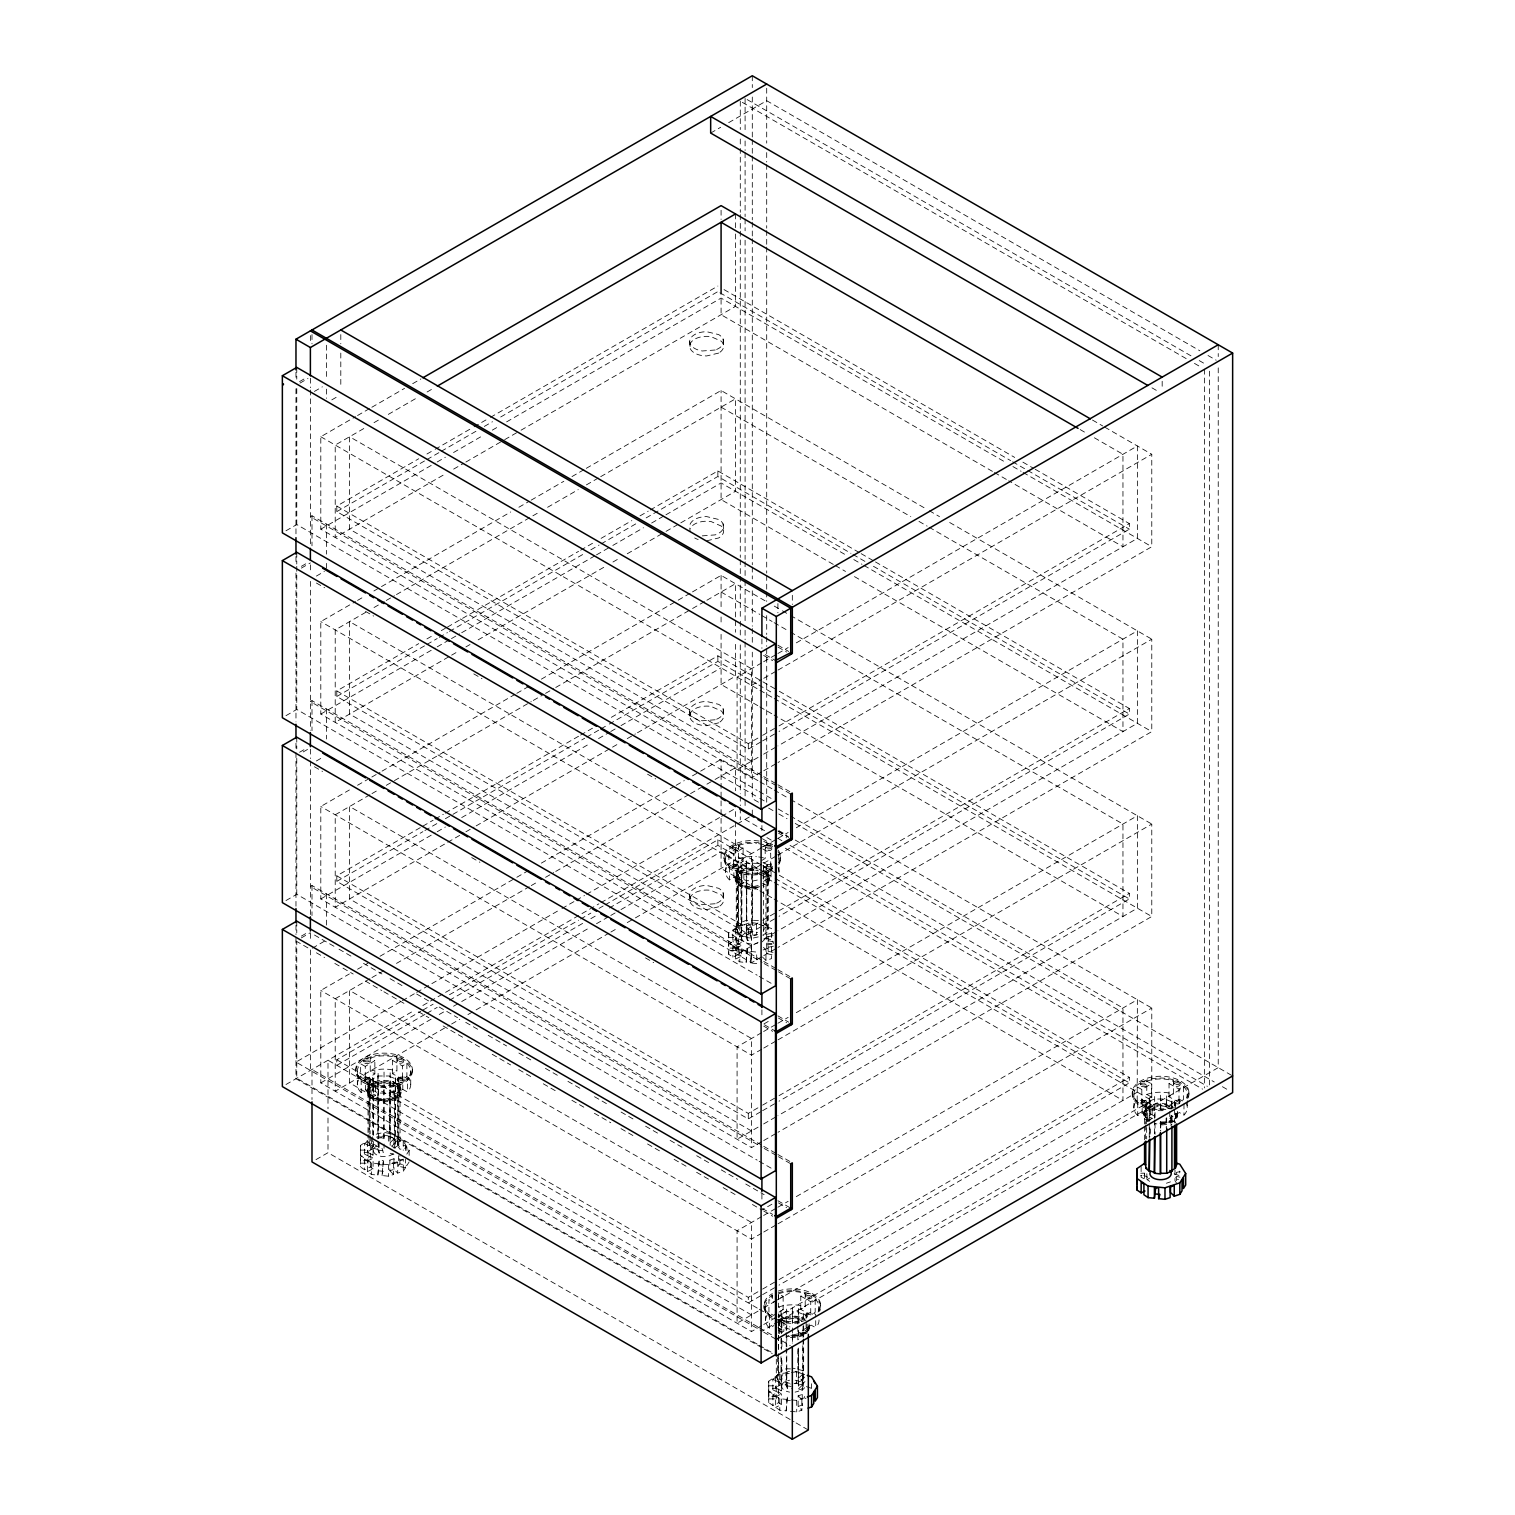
<?xml version="1.0" encoding="UTF-8"?>
<svg xmlns="http://www.w3.org/2000/svg" width="1515" height="1515" viewBox="0 0 1515 1515"><rect width="100%" height="100%" fill="white"/><g stroke="black" fill="none" stroke-linecap="round" stroke-linejoin="round"><path stroke-width="0.75" stroke-dasharray="5 3.75" d="M367.369 1171.644L373.088 1168.86L373.088 1158.255L370.342 1156.362L364.623 1159.145L367.369 1161.02L367.369 1171.644L371.516 1174.485L377.879 1175.129L379.167 1160.263L383.371 1160.698L382.083 1175.564L388.427 1176.189L393.597 1174.466L393.597 1163.861L389.847 1160.13L393.957 1158.748L397.706 1162.478L397.706 1173.102L403.293 1171.228L405.49 1167.724L405.49 1159.24M377.879 1175.129L379.167 1160.263M382.083 1175.564L383.371 1160.698M735.627 959.033L741.346 956.249L741.346 945.644L738.6 943.75L732.881 946.534L735.627 948.409L735.627 959.033L739.774 961.874L746.138 962.517L747.425 947.651L751.629 948.068L750.342 962.953L756.686 963.578L756.686 952.083L739.774 950.378L728.715 942.803L728.696 932.88L739.718 925.286L756.61 923.544L756.61 935.039L750.266 935.702L750.266 925.078L746.062 925.514L747.368 940.379L751.573 939.944L750.266 935.702M746.138 962.517L747.425 947.651M750.342 962.953L751.629 958.692L747.425 958.275M786.152 1410.863L787.44 1395.978L786.152 1410.863L779.808 1410.219L775.661 1407.359L775.661 1396.754L772.896 1394.861L778.615 1392.077L781.38 1393.97L781.38 1404.575L775.661 1407.359M368.012 1132.538L368.012 1084.532L369.243 1080.99L377.898 1075.991L390.169 1075.991L389.582 1133.542L395.358 1135.038L398.843 1138.049L397.801 1138.163L397.801 1077.923M394.487 1147.783L398.843 1145.132L400.055 1141.59L400.055 1081.35M737.502 868.379L737.502 932.52L738.544 932.388L736.271 928.979L736.271 871.92L737.502 868.379L741.858 865.709L740.968 865.368L746.156 863.361L752.5 863.266L752.5 920.325L746.156 920.419L740.968 922.427L741.858 922.768L741.858 865.709M736.271 928.979L737.502 925.438L741.858 922.768M762.746 935.172L767.101 932.52L768.313 928.979L768.313 868.739M777.347 1356.853L777.517 1380.847L778.577 1380.733L776.305 1377.305L777.517 1373.764L781.892 1371.113L781.892 1357.554M807.306 1332.215L807.306 1326.023L808.347 1325.909L807.116 1329.45L802.761 1332.102L803.651 1334.223L798.462 1336.23L798.254 1333.844L791.493 1335.056M1144.564 1124.016L1144.564 1107.635L1145.776 1104.094L1150.15 1101.443L1149.26 1101.102L1154.449 1099.095L1160.793 1099L1160.793 1110.855M1175.564 1113.411L1176.606 1113.298L1175.375 1116.839L1171.019 1119.49L1171.909 1119.831L1166.72 1121.839L1160.376 1121.952L1160.376 1128.145M405.49 1167.724L398.464 1166.266L399.903 1163.937L399.903 1155.453M406.796 1154.127L409.145 1150.415L403.236 1141.098L388.351 1136.155L377.784 1137.235M409.145 1161.91L406.948 1165.414L399.903 1163.937M771.987 954.753L766.723 953.655L768.162 951.325L768.162 936.668L766.685 934.357L771.949 933.24M393.957 1138.901L390.226 1142.632L393.919 1143.863L397.65 1140.132L393.957 1138.901L393.919 1148.105M763.427 930.002L765.908 927.521L762.197 926.29M762.178 941.876L765.908 938.126L766.041 865.311M804.692 1377.097L802.211 1379.597L798.5 1378.366L802.23 1374.616L802.211 1390.202L798.5 1388.971L798.462 1348.047M798.5 1388.971L802.23 1385.24L796.644 1383.384L790.3 1384.028M802.211 1390.202L804.692 1387.702M394.771 1135.549L395.358 1077.979L398.843 1080.99L398.843 1145.132M394.714 1148.219L394.487 1090.724L398.843 1088.073L400.055 1084.532L397.801 1081.104L398.843 1080.99M369.243 1140.606L369.243 1145.132L372.709 1148.124L378.504 1149.62L378.504 1140.568M389.582 1133.542L384.034 1132.33L372.709 1135.038L372.709 1074.798M377.898 1141.098L378.504 1149.62M763.03 865.879L767.101 868.379L767.101 932.52M763.03 871.542L767.101 874.041L766.041 874.155L768.313 877.583L767.101 881.124L762.746 883.775M763.03 873.322L767.101 875.803L766.041 875.935L768.313 879.344L767.101 882.885L762.746 885.536M762.746 878.113L767.101 875.462L768.313 871.92L766.041 868.493L767.101 868.379M737.502 932.52L740.968 935.513L746.762 937.009L746.762 876.768M746.156 863.361L746.762 937.009M763.03 922.938L767.101 925.438L766.041 925.551L768.313 928.979M778.407 1317.046L781.892 1314.054L781.001 1313.713L786.19 1311.706L792.534 1311.611L792.534 1323.466M778.407 1322.709L781.892 1319.716L781.001 1319.376L792.326 1316.668L798.462 1317.368L803.064 1319.887L803.651 1313.713L803.064 1319.887M797.856 1324.072L798.462 1311.706L792.534 1311.611M778.331 1330.151L781.589 1331.931M802.761 1333.882L807.116 1331.212L808.347 1327.67L807.306 1327.803M777.517 1380.847L781.001 1383.839L786.777 1385.335L786.777 1349.183M803.651 1370.772L792.326 1368.064M786.19 1348.426L786.777 1385.335M803.651 1338.938L803.651 1383.839L802.761 1383.498L806.245 1380.506M1171.322 1109.037L1166.114 1107.029L1166.72 1099.095L1160.793 1099M1154.449 1116.176L1145.776 1111.177L1146.836 1111.063L1144.564 1107.635M1149.26 1119.831L1145.776 1116.839L1146.836 1116.725L1144.564 1113.298L1145.776 1109.756L1150.15 1107.105L1149.26 1106.764L1160.585 1104.056L1166.72 1104.757L1171.322 1107.276L1171.909 1101.102L1175.375 1104.094L1175.375 1109.756M1166.114 1107.029L1166.72 1095.913M1171.322 1107.276L1172.383 1107.162M373.088 1168.86L370.342 1166.967L364.623 1169.75L360.456 1166.91L360.437 1145.492L367.785 1140.435M364.585 1154.146L364.585 1143.522L367.312 1141.628L373.05 1144.393L373.05 1155.017L370.304 1156.911L364.585 1154.146L360.437 1156.987L360.456 1160.717L367.918 1160.717L367.937 1163.179L360.456 1163.179L360.456 1166.91M370.342 1166.967L370.304 1146.287L373.05 1144.393M373.05 1155.017L367.312 1152.252L371.459 1149.393L377.803 1148.749L379.11 1152.991L383.314 1152.555L382.007 1148.313M738.6 954.355L732.881 957.139L728.715 954.299L728.715 950.568L736.195 950.568L736.176 948.106L728.715 948.106L728.696 944.375L732.824 941.535L732.824 930.911L735.57 929.017L741.308 931.782L738.562 933.676L738.6 954.355L741.346 956.249M741.555 874.761L741.308 942.406L735.57 939.641L739.718 936.781L746.062 936.119L747.368 940.379M741.308 942.406L738.562 944.299L732.824 941.535M781.38 1404.575L778.615 1402.701L772.896 1405.484L768.749 1402.625L768.73 1381.226L779.733 1373.613L796.644 1371.87L805.147 1374.711M772.858 1389.861L772.858 1379.237L775.604 1377.362L781.342 1380.127L781.342 1390.732L778.596 1392.626L772.858 1389.861L768.73 1392.721L768.73 1396.432L776.21 1396.432L776.21 1398.894L768.749 1398.913M778.615 1402.701L778.596 1382.021L781.342 1380.127M781.342 1390.732L775.604 1387.967L779.733 1385.108L786.096 1384.464L787.402 1388.706L791.606 1388.27M1141.117 1166.626L1141.117 1177.25L1146.855 1180.015L1149.601 1178.121M365.267 1066.39L360.646 1063.814L360.646 1077.089L365.267 1079.646L365.267 1066.39L374.849 1060.633L370.228 1058.057L370.228 1071.332L374.849 1073.889L374.849 1060.633M733.525 853.778L728.904 851.203L728.904 864.478L733.525 867.034L733.525 853.778L743.107 848.021L738.487 845.446L738.487 858.721L743.107 861.278L743.107 848.021M365.626 1076.559L365.626 1089.834L361.176 1092.504L361.176 1079.229L365.626 1076.559L375.587 1082.089L375.587 1095.364L371.156 1098.034L371.156 1084.759L375.587 1082.089M392.48 1073.699L392.48 1060.424L396.93 1057.754L396.93 1071.029L392.48 1073.699L402.46 1079.229L406.891 1076.559L406.891 1063.284L402.46 1065.954L402.46 1079.229M365.267 1079.646L374.849 1073.889M733.885 863.948L733.885 877.223L729.435 879.893L729.435 866.618L733.885 863.948L743.846 869.477L743.846 882.753L739.415 885.423L739.415 872.148L743.846 869.477M760.738 847.813L765.189 845.143L765.189 858.418L760.738 861.088L770.718 866.618L770.718 853.343L762.727 848.911M733.525 867.034L743.107 861.278M393.218 1095.156L393.218 1081.88L402.801 1076.142L407.421 1078.699L407.421 1091.974L402.801 1089.399L393.218 1095.156L397.839 1097.731A26.702 15.415 0 0 1 371.156 1098.034M763.409 868.133L771.059 863.531L771.059 876.787L763.409 881.389M783.141 1296.348L783.141 1309.623L778.521 1307.047L778.521 1293.791L783.141 1296.348L773.559 1302.105L768.938 1299.548L768.938 1312.804A26.702 15.415 0 0 0 769.468 1328.219L773.919 1325.549M796.303 1196.604L1137.367 999.692L1137.197 1100.193L1141.818 1102.769L1141.818 1089.493L1151.4 1083.736L1146.779 1081.18L1146.779 1094.436L1151.4 1097.012L1151.4 1083.736M769.468 1328.219L769.468 1314.944L772.423 1313.183M800.772 1309.415L800.772 1296.139L805.204 1293.469L805.204 1306.744L800.772 1309.415L810.733 1314.944L815.184 1312.274L815.184 1298.999L810.733 1301.669L810.733 1314.944M783.141 1309.623L773.559 1315.38L768.938 1312.804M1142.177 1099.682L1142.177 1112.938L1137.727 1115.608L1137.727 1102.333L1142.177 1099.682L1152.139 1105.211L1152.139 1118.468L1147.688 1121.138L1147.688 1107.863L1152.139 1105.211M1169.031 1096.803L1169.031 1083.528L1173.462 1080.858L1173.462 1094.133L1169.031 1096.803L1178.992 1102.333L1183.442 1099.663L1183.442 1086.388L1178.992 1089.058L1178.992 1102.333M779.43 1333.749L779.43 1320.474L783.88 1317.823L777.896 1314.49M1141.818 1102.769L1151.4 1097.012M780.926 1332.859L783.88 1331.079L783.88 1317.823M1182.42 1100.951L1179.352 1099.246L1169.769 1105.003A17.082 9.866 0 0 0 1147.594 1106.897A17.082 9.866 0 0 0 1147.878 1119.907M1161.115 1123.051A26.702 15.415 0 0 0 1174.39 1120.835L1169.769 1118.259L1179.352 1112.521L1183.973 1115.078A26.702 15.415 0 0 0 1186.226 1103.356M710.668 133.055L720.667 127.279M728.677 122.658L766.704 100.71L1199.842 350.779M299.572 381.572L306.788 377.405M299.989 383.106L307.981 378.485M314.381 391.438L322.392 386.817M331.804 399.865L339 395.699M761.704 771.93L751.497 777.839L320.801 529.171L320.801 436.737L355.514 416.682M357.559 415.508L369.812 408.425M371.857 407.251L404.524 388.389M412.686 383.674L420.867 378.958M363.789 428.537L335.213 445.05L335.213 537.484L445.486 473.816M374.016 422.647L380.132 419.106M388.294 414.39L416.89 397.877M427.097 391.987L433.233 388.446M285.975 530.78L296.77 524.55L757.14 790.338M761.666 775.377L311.995 515.763L310.386 516.691L762.102 777.498M760.587 742.085L748.296 749.168L336.803 511.616L336.803 506.067L418.746 458.742M426.946 454.008L433.101 450.466M435.146 449.292L472.017 427.988M474.062 426.813L488.417 418.538M490.462 417.345L717.864 286.051M336.803 511.616L424.901 460.749M426.946 459.556L439.236 452.474M441.301 451.281L476.127 431.169M484.308 426.435L492.508 421.719M500.707 416.985L717.864 291.6M320.801 529.171L435.165 463.136M437.21 461.961L445.372 457.246M453.534 452.531L482.13 436.017M492.337 430.127L498.473 426.586M506.635 421.871L721.083 298.076L1004.767 461.867M453.648 469.101L463.874 463.211M465.9 462.037L502.677 440.808M504.703 439.634L519.001 431.377M521.046 430.184L735.476 306.39L735.476 230.129M301.371 566.326L308.587 562.179M301.371 568.106L310.386 562.917M316.389 576.079L324.399 571.458M761.704 956.817L751.497 962.707L320.801 714.057L320.801 621.605L355.514 601.569M357.559 600.395L363.676 596.853M373.902 590.964L510.725 511.956M518.888 507.241L529.095 501.351M531.14 500.158L563.826 481.297M571.988 476.581L584.241 469.517M586.286 468.324L721.083 390.51L927.237 509.551M365.835 612.249L335.213 629.937L335.213 722.371L449.576 656.336M374.016 607.534L384.223 601.625M386.268 600.451L394.43 595.736M396.476 594.562L539.435 512.032M547.597 507.298L578.238 489.629M586.4 484.895L598.652 477.831M600.697 476.657L735.476 398.824L735.476 491.277L680.349 523.111M285.975 715.667L296.77 709.437L757.14 975.224M761.666 960.264L311.995 700.65L310.386 701.578L762.102 962.366M760.587 926.953L748.296 934.054L336.803 696.483L336.803 690.935L418.746 643.629M426.946 638.894L433.101 635.353M441.301 630.619L445.391 628.252M447.436 627.077L578.56 551.365M580.605 550.191L592.895 543.09M601.095 538.355L631.831 520.611M640.012 515.876L648.212 511.161M650.257 509.968L717.864 470.938L859.138 552.483M336.803 696.483L424.901 645.636M426.946 644.443L437.191 638.535M439.236 637.342L447.436 632.607M449.482 631.433L582.65 554.547M590.85 549.812L599.05 545.078M601.095 543.904L637.966 522.618M646.166 517.884L717.864 476.486L850.938 553.316M320.801 714.057L435.165 648.022M437.21 646.848L449.463 639.766M451.489 638.591L459.67 633.876M461.715 632.702L594.448 556.062M596.493 554.869L610.791 546.631M612.836 545.438L643.477 527.75M651.639 523.035L663.892 515.971M665.937 514.797L721.083 482.944L845.654 554.869M451.621 655.162L457.738 651.62M465.9 646.905L469.991 644.557M478.153 639.841L604.788 566.743M612.95 562.008L619.086 558.486M627.248 553.77L664.006 532.541M666.051 531.367L678.303 524.285M299.572 752.254L306.788 748.088M303.189 751.951L310.386 747.785M316.389 760.966L322.392 757.5M761.704 1141.704L751.497 1147.594L320.801 898.944L320.801 806.491L349.378 789.978M357.559 785.262L369.812 778.199M371.857 777.025L380.019 772.309M382.064 771.116L514.816 694.476M516.842 693.302L529.095 686.219M541.366 679.156L676.145 601.341M678.19 600.148L690.442 593.085M692.488 591.911L721.083 575.397L766.079 601.379M369.925 794.769L335.213 814.805L335.213 907.258L463.874 832.966M371.97 793.595L378.087 790.054M386.268 785.338L392.385 781.797M394.43 780.623L531.254 701.615M533.299 700.441L543.506 694.552M545.552 693.359L553.732 688.643M555.759 687.469L690.556 609.655M692.601 608.481L704.854 601.398M706.899 600.224L735.476 583.711L735.476 618.385M285.975 900.554L296.77 894.305L757.14 1160.111M761.666 1145.151L311.995 885.536L310.386 886.464L762.102 1147.253M760.587 1111.84L748.296 1118.941L336.803 881.37L336.803 875.822L420.81 827.323M422.855 826.148L433.101 820.24M435.146 819.047L443.346 814.312M445.391 813.138L578.56 736.252M580.605 735.059L592.895 727.976M611.34 717.334L717.864 655.825L760.871 680.633M336.803 881.37L422.855 831.697M424.901 830.504L437.191 823.421M445.391 818.687L584.695 738.241M586.76 737.066L599.05 729.965M601.095 728.791L607.231 725.231M609.295 724.056L717.864 661.373L756.761 683.814M320.801 898.944L435.165 832.909M437.21 831.735L445.372 827.02M461.715 817.57L590.377 743.297M598.539 738.581L608.746 732.692M610.791 731.499L618.953 726.783M620.999 725.609L721.083 667.831M465.9 831.792L474.081 827.076M476.127 825.902L619.086 743.354M627.248 738.638L635.41 733.923M637.455 732.749L735.476 676.163L735.476 641.489M761.591 662.926L737.085 677.072L737.085 769.506L761.591 755.36M763.636 661.752L775.888 654.669M777.934 653.495L788.141 647.587M796.303 642.871L1137.367 445.978L1137.367 538.412L777.934 745.929M301.371 936.1L306.788 932.975M301.371 937.88L310.386 932.672M751.497 685.386L761.704 679.496M763.749 678.322L776.002 671.24M778.047 670.066L1151.779 454.292L1151.779 546.726L778.047 762.5M312.393 948.163L324.399 941.232M336.803 506.067L748.296 743.638L760.587 736.536M762.632 735.343L776.968 727.067M779.032 725.893L1129.357 523.622L1129.357 529.171L779.032 731.442M761.704 1325.663L751.497 1331.552L320.801 1082.884L320.801 990.45L349.378 973.937M357.559 969.221L367.766 963.332M380.019 956.249L514.816 878.435M516.842 877.261L529.095 870.178M541.366 863.114L674.099 786.474M676.145 785.3L684.307 780.585M692.488 775.85L698.604 772.328M700.65 771.135L721.083 759.356L757.917 780.623M762.632 740.892L776.968 732.616M369.925 978.728L335.213 998.764L335.213 1091.217L449.576 1025.182M371.97 977.554L384.223 970.471M396.476 963.407L529.208 886.767M531.254 885.574L537.389 882.033M545.552 877.318L553.732 872.602M555.759 871.428L688.511 794.788M690.556 793.614L704.854 785.357M706.899 784.183L713.016 780.642M715.061 779.468L735.476 767.669L735.476 790.773M763.636 754.186L775.888 747.103M763.749 770.756L776.002 763.693M400.339 1001.851L295.974 1062.091L762.007 1331.155L772.139 1325.189M402.384 1000.658L414.656 993.575M416.701 992.382L559.944 909.701M561.989 908.508L574.28 901.425M576.325 900.232L584.506 895.517M586.551 894.342L719.549 817.551M721.595 816.358L733.885 809.275M285.975 1084.513L414.75 1010.164M422.855 1005.487L598.917 903.83M600.963 902.656L752.292 815.278L752.292 809.048M424.901 1014.463L336.803 1065.329L336.803 1059.78L420.81 1011.281M422.855 1010.107L433.101 1004.199M449.482 994.73L578.56 920.211M580.605 919.018L590.85 913.109M599.05 908.375L603.14 906.008M605.186 904.834L717.864 839.783L760.871 864.592M426.946 1013.289L437.191 1007.361M449.482 1000.279L582.65 923.393M590.85 918.658L597.005 915.117M609.295 908.015L717.864 845.313L756.761 867.773M320.801 1082.884L431.074 1019.216M439.236 1014.501L445.372 1010.978M453.534 1006.244L459.67 1002.722M461.715 1001.529L588.331 928.43M596.493 923.714L608.746 916.651M610.791 915.458L618.953 910.742M620.999 909.568L721.083 851.79L757.917 873.076M451.621 1024.007L459.784 1019.292M467.946 1014.577L474.081 1011.035M476.127 1009.861L608.86 933.221M610.905 932.028L617.041 928.506M627.248 922.597L633.365 919.075M635.41 917.882L735.476 860.103L735.476 820.827M761.591 847.813L737.085 861.959L737.085 954.393L761.591 940.247M763.636 846.62L775.888 839.556M777.934 838.382L788.141 832.474M796.303 827.758L1137.367 630.846L1137.367 723.299L777.934 930.816M761.704 864.383L751.497 870.273L320.801 621.605M763.749 863.209L776.002 856.126M778.047 854.952L1151.779 639.178L1151.779 731.612L778.047 947.386M315.991 1159.619L327.998 1152.688L794.03 1421.752M336.803 690.935L748.296 928.506L760.587 921.423M762.632 920.23L776.968 911.954M779.032 910.761L1129.357 708.509L1129.357 714.057L779.032 916.31M762.632 925.779L776.968 917.503M763.636 939.073L775.888 931.99M763.749 955.643L776.002 948.56M763.901 1023.951L769.904 1020.485M761.591 1032.681L737.085 1046.846L737.085 1139.28L761.591 1125.134M763.636 1031.507L775.888 1024.443M777.934 1023.25L788.141 1017.36M796.303 1012.645L1137.367 815.733L1137.367 908.186L777.934 1115.703M761.704 1049.27L751.497 1055.16L320.801 806.491M763.749 1048.077L776.002 1041.013M778.047 1039.82L1151.779 824.065L1151.779 916.499L778.047 1132.273M336.803 875.822L748.296 1113.392L760.587 1106.291M762.632 1105.117L776.968 1096.841M779.032 1095.648L1129.357 893.395L1129.357 898.925L779.032 1101.197M762.632 1110.665L776.968 1102.39M763.636 1123.96L775.888 1116.877M763.749 1140.53L776.002 1133.447M771.911 1204.217L761.912 1209.993L749.736 1202.967M761.591 1216.64L737.085 1230.786L737.085 1323.239L761.591 1309.093M763.636 1215.466L775.888 1208.402M777.934 1207.209L788.141 1201.319M761.704 1233.229L751.497 1239.119L320.801 990.45M763.749 1232.036L776.002 1224.972M778.047 1223.779L1151.779 1008.024L1151.779 1100.458L778.047 1316.232M336.803 1059.78L748.296 1297.351L760.587 1290.25M762.632 1289.076L776.968 1280.8M779.032 1279.607L1129.357 1077.354L1129.357 1082.884L779.032 1285.156M760.587 1295.798L748.296 1302.9L748.296 1297.351M762.632 1294.624L776.968 1286.349M763.636 1307.899L775.888 1300.836M777.934 1299.662L1137.367 1092.145M763.749 1324.489L776.002 1317.406M774.184 1323.996L1218.23 1067.639L1218.23 366.005M735.627 948.409L741.346 945.644M367.369 1161.02L373.088 1158.255M775.661 1396.754L781.38 1393.97M803.651 1383.839L798.254 1385.24L798.254 1349.089M763.068 949.962L771.552 947.121L771.552 958.616L765.965 960.491L762.215 956.741M360.437 1145.492L360.456 1155.415L371.516 1162.99L388.427 1164.694L403.293 1159.733L403.293 1171.228M393.597 1163.861L397.706 1162.478M389.847 1160.13L389.847 1170.735L393.957 1169.353L397.706 1173.102M1166.399 1183.234L1170.508 1181.852M790.375 1411.279L796.72 1411.923L801.871 1410.2L798.14 1406.45L798.14 1395.845L802.249 1394.463L804.749 1396.963M768.73 1381.226L768.749 1391.13L779.808 1398.705L796.72 1400.428L807.325 1396.868M798.14 1395.845L801.871 1399.576L805.999 1398.194M798.14 1406.45L802.249 1405.087L804.749 1407.568M706.672 540.817L718.678 537.958A16.987 9.81 0 0 0 721.367 526.122L711.065 521.558A16.987 9.81 0 0 0 690.253 528.489M768.162 936.668L773.426 935.55M771.949 943.845L766.685 944.962L768.162 947.292L773.426 946.174M406.929 1147.802L405.452 1145.473L398.426 1146.969L399.903 1149.279L406.929 1147.802L406.929 1154.165M403.407 1159.145L399.903 1159.903L398.426 1157.574M1179.958 1171.644L1176.454 1172.383L1176.454 1180.677M736.271 871.92L738.544 875.329L738.544 932.388M738.544 875.329L737.502 875.462L740.968 878.454L746.156 880.461L752.292 881.162L758.22 879.855M758.22 885.518L752.292 886.824L746.156 886.124L740.968 884.116L737.502 881.124L738.544 880.991L736.271 877.583L737.502 874.041L741.858 871.371L740.968 871.03L746.156 869.023L756.667 868.834M758.22 887.279L752.292 888.604L746.156 887.885L740.968 885.896L737.502 882.885L738.544 882.772L736.271 879.344L737.502 875.803L741.858 873.151L740.968 872.81L752.292 870.102L758.428 870.803M758.22 936.914L752.292 938.221L746.156 937.52M368.012 1084.532L370.285 1087.94L369.243 1088.073L377.898 1093.073L390.169 1093.073L395.358 1091.065L394.487 1090.724M369.243 1145.132L370.285 1144.999L368.012 1141.59L368.012 1134.811M400.055 1141.59L397.801 1138.163M1175.375 1104.094L1174.333 1104.227L1174.977 1106.083M1175.564 1115.191L1176.606 1115.059L1175.375 1118.6L1171.019 1121.27L1171.909 1121.611L1160.585 1124.319L1154.449 1123.619M798.254 1335.624L792.326 1336.931L786.19 1336.23M790.489 1368.897L786.19 1368.765L781.001 1370.772L781.892 1371.113M747.368 929.755L751.573 929.339L750.266 925.078M377.803 1138.125L382.007 1137.689L383.314 1141.95M786.096 1384.464L786.096 1373.84L790.3 1373.404M702.278 535.874L715.156 534.89A16.987 9.81 0 0 0 718.678 519.475L706.672 516.596A16.987 9.81 0 0 0 689.685 526.406L690.12 531.765M728.715 937.482L736.176 937.482L736.195 939.944L728.715 939.963M360.456 1150.093L367.918 1150.093L367.937 1152.555L360.456 1152.574M1140.738 1173.216L1144.469 1173.197L1144.469 1175.678L1140.738 1175.678M768.73 1385.827L776.21 1385.808L776.21 1388.289L768.749 1388.289M746.138 951.912L750.342 952.329M377.879 1164.524L382.083 1164.94M379.167 1170.887L383.371 1171.303M786.152 1400.239L790.375 1400.655M758.428 863.361L752.5 863.266M758.428 920.419L752.5 920.325M1166.72 1106.518L1160.585 1105.817L1149.26 1108.525L1150.15 1108.866L1145.776 1111.537L1144.564 1115.059L1146.836 1118.487L1145.776 1118.6L1149.26 1121.611M377.898 1150.131L384.034 1150.832L384.034 1144.052M789.732 1329.204L781.001 1326.78L778.331 1324.489L781.892 1321.478L781.001 1321.137L792.326 1318.429L798.462 1319.129L803.064 1321.648M786.19 1385.846L792.326 1386.547M773.445 941.819L768.162 940.72L766.723 943.031L771.987 944.129M768.162 951.325L773.445 952.424M1179.977 1177.174L1176.454 1176.435L1174.996 1178.746L1178.519 1179.484M758.75 924.245L771.495 928.487L771.495 939.982L773.711 943.485M765.908 938.126L771.495 939.982M1174.201 1173.86L1179.787 1175.716L1179.787 1171.114M390.226 1153.256L393.919 1154.487M806.359 1386.604L811.529 1388.327L813.744 1391.812M1166.114 1099.606L1171.322 1101.613M389.582 1076.502L394.771 1078.491M797.856 1312.217L803.064 1314.225M802.761 1332.102L803.651 1332.443L798.254 1333.844M732.824 930.911L738.562 933.676M1143.863 1175.356L1147.688 1177.212M364.585 1143.522L370.304 1146.287M772.858 1379.237L778.596 1382.021M1169.031 1083.528L1178.992 1089.058M763.03 870.14L766.098 871.845M1141.818 1089.493L1137.197 1086.937A26.702 15.415 0 0 0 1137.727 1102.333M1172.856 1106.707L1169.769 1105.003L1169.769 1109.416M763.03 883.397L766.098 885.101M733.885 877.223L743.846 882.753M1142.177 1112.938L1152.139 1118.468M392.48 1060.424L402.46 1065.954M800.772 1296.139L810.733 1301.669M393.218 1081.88L397.839 1084.456A26.702 15.415 0 0 1 371.156 1084.759M804.598 1319.319L801.511 1317.614L811.093 1311.857L815.714 1314.414L815.714 1327.689L811.093 1325.133L801.511 1330.871L806.132 1333.446L806.075 1313.638M365.626 1089.834L375.587 1095.364M777.896 1327.765L783.88 1331.079M1208.004 355.495L1216.185 360.21M747.141 99.573L1190.998 355.836M1199.198 360.57L1205.334 364.111M742.331 102.357L1186.34 358.695M1194.464 363.392L1200.543 366.895M1151.968 387.84L1158.104 391.381M1092.485 420.053L1102.693 425.942M1104.719 427.135L1151.779 454.292M1080.119 429.559L1086.236 433.101M1094.398 437.797L1122.956 454.292L1122.956 546.726L1008.725 480.785M724.019 289.592L1014.709 457.435M1022.909 462.17L1033.135 468.078M1035.181 469.252L1129.357 523.622M719.928 292.774L1010.619 460.617M1012.664 461.791L1129.357 529.171M1012.929 466.563L1021.091 471.279M1023.117 472.453L1151.779 546.726M992.401 471.354L721.083 314.703L721.083 296.22M994.427 472.529L1006.68 479.592M929.282 510.725L939.489 516.615M949.678 522.505L1151.779 639.178M721.083 407.156L910.799 516.691M918.961 521.387L927.123 526.103M929.149 527.277L1122.956 639.178L1122.956 731.612L853.684 576.154M861.183 553.676L873.454 560.758M875.5 561.951L1129.357 708.509M852.983 554.49L865.273 561.573M873.454 566.307L1129.357 714.057M853.797 559.584L861.959 564.3M864.005 565.474L1151.779 731.612M833.269 564.375L721.083 499.59L721.083 390.51M835.314 565.549L845.522 571.439M774.241 606.095L780.358 609.617M782.403 610.81L788.52 614.332M790.565 615.507L1151.779 824.065M721.083 592.024L759.829 614.408M761.875 615.582L772.082 621.472M774.108 622.665L788.387 630.903M790.432 632.077L1122.956 824.065L1122.956 916.499L774.108 715.099M777.915 645.182L788.671 651.469M778.028 647.094L786.626 652.056M765.264 654.594L775.51 660.502M763.617 655.408L772.707 660.673M762.916 681.826L777.233 690.101M779.297 691.276L1129.357 893.395M758.826 685.007L773.142 693.283M775.188 694.457L1129.357 898.925M320.801 436.737L757.917 689.117M759.962 690.291L772.196 697.355M774.241 698.529L1151.779 916.499M757.803 705.668L721.083 684.477L721.083 633.175M759.829 706.861L772.082 713.925M751.497 761.193L349.605 529.171L349.605 436.737L751.497 668.759L751.497 777.839M763.712 776.57L775.964 783.653M777.915 784.77L792.326 793.084M764.147 778.672L776.419 785.755M778.464 786.929L790.716 794.011M759.962 781.797L772.196 788.879M774.241 790.054L788.52 798.291M790.565 799.466L1151.779 1008.024M759.185 791.512L771.438 798.594M721.083 775.983L757.803 797.193M759.829 798.367L765.946 801.908M778.199 808.972L788.387 814.862M790.432 816.036L1122.956 1008.024L1122.956 1100.458L774.108 899.058M758.428 802.174L752.292 798.632L752.292 652.17M768.654 808.082L776.816 812.798M778.861 813.991L787.043 818.706M795.224 823.421L1232.642 1075.953M778.861 830.618L787.043 835.333M795.224 840.068L1214.235 1081.975M1222.416 1086.691L1228.551 1090.232M777.915 830.996L788.236 836.943M778.464 831.375L788.671 837.265M778.464 833.155L786.626 837.871M745.096 819.445L765.548 831.243M777.82 838.325L781.91 840.692M790.091 845.427L1207.379 1086.331M766.874 837.568L773.01 841.109M785.281 848.192L1202.569 1089.115M762.443 838.761L772.669 844.669M316.408 583.029L324.589 587.744M365.475 611.359L373.656 616.075M473.797 673.891L481.978 678.625M647.549 774.203L655.711 778.918M763.712 841.279L772.707 846.468M762.916 865.785L777.233 874.06M779.297 875.234L1129.357 1077.354M758.826 868.966L773.142 877.242M775.188 878.416L1129.357 1082.884M759.962 874.25L772.196 881.313M774.241 882.488L1151.779 1100.458M757.803 889.627L721.083 868.436L721.083 759.356M759.829 890.801L772.082 897.884M751.497 946.08L349.605 714.057L349.605 621.605L751.497 853.627L751.497 962.707M763.712 961.438L775.964 968.521M777.915 969.657L792.326 977.97M764.147 963.559L776.419 970.642M778.464 971.816L790.716 978.898M759.185 976.399L773.464 984.655M777.915 1015.864L788.671 1022.152M778.464 1018.042L786.626 1022.758M764.488 1024.822L774.714 1030.73M314.381 766.741L322.543 771.457M471.752 857.604L479.933 862.319M645.504 957.916L653.666 962.631M763.712 1026.147L772.707 1031.355M751.497 1130.966L349.605 898.944L349.605 806.491L751.497 1038.514L751.497 1147.594M763.712 1146.325L775.964 1153.407M777.915 1154.525L792.326 1162.857M764.147 1148.427L776.419 1155.509M778.464 1156.702L790.716 1163.766M759.185 1161.285L773.464 1169.523M777.915 1200.751L792.326 1209.065M314.476 935.039L336.955 948.011M339 949.204L351.272 956.287M363.524 963.351L381.932 973.975M390.094 978.709L402.365 985.773M416.682 994.048L428.934 1001.112M439.161 1007.02L457.549 1017.644M465.73 1022.36L478.001 1029.443M488.209 1035.351L506.616 1045.956M518.869 1053.039L531.14 1060.121M545.438 1068.378L557.709 1075.461M567.936 1081.369L582.233 1089.626M594.505 1096.708L608.803 1104.965M621.074 1112.048L635.372 1120.305M645.598 1126.213L657.87 1133.296M670.122 1140.378L684.439 1148.635M696.692 1155.718L711.008 1163.975M721.235 1169.864L737.578 1179.314M745.759 1184.029L764.147 1194.653M778.464 1202.91L786.626 1207.644M762.443 1208.534L772.669 1214.424M295.974 941.004L310.386 949.318M316.408 952.802L324.589 957.518M334.815 963.426L340.951 966.949M342.996 968.142L353.203 974.031M365.475 981.114L381.818 990.564M383.863 991.738L389.999 995.279M392.044 996.453L404.316 1003.536M418.613 1011.793L428.84 1017.701M443.137 1025.958L465.635 1038.949M467.681 1040.123L481.978 1048.38M492.205 1054.289L510.593 1064.912M518.774 1069.628L531.026 1076.71M543.298 1083.793L557.615 1092.05M571.913 1100.307L584.184 1107.389M594.391 1113.279L610.753 1122.729M620.98 1128.637L635.277 1136.894M647.549 1143.977L661.847 1152.233M674.118 1159.316L688.416 1167.573M696.597 1172.288L710.914 1180.545M723.166 1187.627L737.483 1195.903M763.712 1211.034L772.707 1216.242M757.235 1308.07L327.998 1060.254L327.998 1108.772M759.28 1309.244L789.94 1326.951M798.121 1331.666L804.257 1335.207M751.497 1314.925L349.605 1082.884L349.605 990.45L751.497 1222.472L751.497 1331.552M757.576 1326.742L311.995 1069.495L311.995 1099.53M759.621 1327.935L771.893 1334.999M782.1 1340.908L790.281 1345.623M763.712 1332.14L776.305 1339.411M757.14 1344.07L296.77 1078.263L296.77 942.235M759.185 1345.244L773.464 1353.482M762.007 1347.801L295.974 1078.737L295.974 936.895M764.052 1348.975L772.233 1353.69M796.076 1422.926L808.328 1430.009M1146.874 1179.465L1149.639 1181.359M803.651 1313.713L807.116 1316.705L806.075 1316.838L806.719 1318.694M763.465 947.386L765.965 949.867L765.965 960.491M389.847 1170.735L393.597 1174.466M1176.454 1183.007L1174.977 1180.696L1174.977 1170.072M786.096 1373.84L787.402 1388.706M1177.306 1111.271L1177.647 1115.589M769.355 879.855L769.014 875.556A17.082 9.866 0 0 0 764.999 870.974M809.048 1323.883L809.389 1328.201M401.096 1090.705L400.755 1088.168A17.082 9.866 0 0 0 373.751 1082.316A17.082 9.866 0 0 0 376.023 1098.905A17.082 9.866 0 0 0 401.096 1090.705L401.096 1092.466A17.082 9.866 0 0 1 374.735 1100.231A17.082 9.866 0 0 1 376.269 1083.168A17.082 9.866 0 0 1 401.096 1092.466M723.072 338.981L723.64 346.14M723.072 523.868L723.64 531.026M723.072 708.736L723.64 715.913M689.685 341.519L690.253 348.677M723.072 892.695L723.64 899.853M689.685 711.274L690.253 718.451M689.685 895.232L690.253 902.391M1218.23 344.757L1218.23 356.555M1209.425 371.194L1209.425 1087.524M1204.614 369.243L1204.614 1087.922M1188.877 1092.599L1188.877 1094.36M1187.287 1094.057L1187.287 1098.489M1187.287 1100.704L1187.287 1107.332M1183.973 1104.018L1183.973 1115.078M1180.166 1082.903A3.2 1.856 0 0 1 1175.129 1084.267A3.2 1.856 0 0 1 1175.621 1081.066A3.2 1.856 0 0 1 1180.166 1082.903L1180.166 1084.683A3.2 1.856 0 0 1 1175.129 1086.028A3.2 1.856 0 0 1 1175.621 1082.846A3.2 1.856 0 0 1 1180.166 1084.683M1179.352 1099.246L1179.352 1103.659M1176.606 1113.298L1176.606 1119.49M1175.375 1113.071L1175.375 1123.032M1174.333 1101.026L1174.504 1122.994M1173.784 1082.581L1173.784 1084.361M1171.909 1101.102L1171.909 1108.525M1171.909 1115.21L1171.909 1124.244M1171.322 1115.722L1171.322 1124.755M1171.019 1115.722L1171.019 1125.986M1169.769 1111.631L1169.769 1118.259M1166.72 1117.729L1166.512 1127.425M1166.114 1118.24L1166.114 1127.274M1162.175 381.269L1162.175 389.582M1160.793 1122.142L1160.793 1131.194M1160.585 1095.194L1160.585 1110.249M1160.585 1121.536L1160.585 1130.588M1155.036 1112.483L1155.036 1121.327M1155.036 1123.107L1155.036 1134.299M1154.657 1096.519L1154.657 1118.335M1154.449 1119.983L1154.449 1134.811M1150.15 1101.443L1150.15 1120.077M1150.15 1129.111L1150.15 1135.89M1149.847 1110.476L1149.847 1119.32M1149.847 1127.785L1149.847 1136.818M1149.26 1097.92L1149.26 1121.99M1149.26 1124.244L1149.26 1137.803M1147.385 1102.579A3.2 1.856 0 0 1 1142.386 1103.981A3.2 1.856 0 0 1 1142.802 1100.78A3.2 1.856 0 0 1 1147.385 1102.579L1147.385 1104.359A3.2 1.856 0 0 1 1142.386 1105.742A3.2 1.856 0 0 1 1142.802 1102.541A3.2 1.856 0 0 1 1147.385 1104.359M1146.666 1101.254L1146.666 1138.901M1146.855 1173.652L1146.855 1180.015M1145.776 1104.094L1145.605 1123.884M1145.776 1125.001L1145.605 1139.716M1144.564 1126.27L1144.564 1139.829M1144.469 1173.197L1144.469 1179.92M1143.522 1112.786L1143.522 1114.548M1141.003 1102.314L1141.003 1104.075M1140.322 1083.187L1140.322 1084.948M1133.883 1094.682L1133.883 1107.938M1132.273 1092.599L1132.273 1094.36A28.312 16.343 0 0 0 1164.277 1110.571M820.638 1305.21L820.638 1306.972M819.028 1306.669L819.028 1311.1M811.907 1295.514A3.2 1.856 0 0 1 806.87 1296.878A3.2 1.856 0 0 1 807.362 1293.677A3.2 1.856 0 0 1 811.907 1295.514L811.907 1297.294A3.2 1.856 0 0 1 806.87 1298.639A3.2 1.856 0 0 1 807.362 1295.458A3.2 1.856 0 0 1 811.907 1297.294M811.529 1383.725L811.529 1388.327M808.347 1325.909L808.347 1332.102M807.116 1324.148L807.116 1333.086M805.526 1295.192L805.526 1296.973M803.651 1325.568L803.651 1336.855M803.064 1326.08L803.064 1337.366M803.064 1339.639L803.064 1371.283M795.091 1371.34A10.681 6.174 0 0 1 803.007 1377.305L803.007 1386.149A10.681 6.174 0 0 1 795.091 1392.115M802.761 1345.699L802.761 1383.498M802.249 1394.463L802.249 1405.087M801.871 1399.576L801.871 1410.2M798.462 1308.524L798.462 1323.561M798.462 1330.34L798.462 1339.374M797.856 1326.326L797.856 1339.885M797.856 1348.937L797.856 1369.276M796.644 1371.87L796.644 1383.384M796.72 1400.428L796.72 1411.923M792.534 1327.973L792.534 1341.533M792.326 595.262L792.326 604.504M792.326 1307.824L792.326 1322.86M792.326 1334.147L792.326 1343.199M786.777 1325.095L786.777 1333.939M786.777 1335.719L786.777 1346.911M786.399 1309.13L786.19 1330.34M786.19 1332.594L786.19 1347.422M781.892 1314.054L781.892 1332.689M781.892 1341.722L781.892 1348.502M781.589 1323.087L781.589 1333.711M781.589 1338.124L781.589 1349.429M781.589 1358.463L781.645 1386.149A10.681 6.174 0 0 0 789.561 1392.115M781.001 1310.532L781.001 1332.443M781.001 1338.635L781.001 1348.161M781.001 1356.72L781.001 1383.839M780.604 856.884L780.604 858.645M779.808 1398.705L779.808 1410.219M779.733 1373.613L779.733 1385.108M778.994 858.342L778.994 871.617M779.127 1315.19L779.127 1316.971M778.577 1323.674L778.577 1331.098M778.577 1335.529L778.577 1351.342M778.577 1353.596L778.577 1380.733M778.407 1333.427L778.407 1313.865A3.2 1.856 0 0 1 778.577 1316.099M778.407 1335.681L778.407 1349.24M778.407 1358.292L778.407 1374.105M777.915 603.576L777.915 612.818M776.305 1359.22L776.305 1377.305M776.21 1385.808L776.21 1398.894M775.604 1377.362L775.604 1387.967M772.896 1394.861L772.896 1405.484M772.555 866.447A3.2 1.856 0 0 1 767.594 867.887A3.2 1.856 0 0 1 767.916 864.686A3.2 1.856 0 0 1 772.555 866.447L772.555 868.209A3.2 1.856 0 0 1 767.594 869.648A3.2 1.856 0 0 1 767.916 866.466A3.2 1.856 0 0 1 772.555 868.209M772.063 1295.798L772.063 1297.56M771.874 847.188A3.2 1.856 0 0 1 766.855 848.552A3.2 1.856 0 0 1 767.329 845.351A3.2 1.856 0 0 1 771.874 847.188L771.874 848.968A3.2 1.856 0 0 1 766.855 850.313A3.2 1.856 0 0 1 767.329 847.131A3.2 1.856 0 0 1 771.874 848.968M768.749 1391.13L768.749 1402.625M767.272 872.034L767.272 929.093M766.704 88.23L766.704 143.13M766.704 152.579L766.704 162.029M766.704 164.396L766.704 228.178M766.704 230.545L766.704 244.71M766.704 247.078L766.704 573.087M766.704 575.454L766.704 589.619M766.704 591.986L766.704 601.436M766.704 615.601L766.704 634.501M766.704 636.868L766.704 646.318M766.704 648.685L766.704 802.23M766.685 934.357L766.723 953.655M765.624 1307.294L765.624 1320.55M765.492 846.866L765.492 848.646M764.014 1305.21L764.014 1306.972M763.617 865.368L763.617 935.513M761.912 638.913L761.912 648.363M761.912 825.542L761.912 832.625M761.912 1009.804L761.912 1016.906M761.912 1194.066L761.912 1201.168M752.292 75.75L752.292 87.567M752.292 97.017L752.292 137.164M752.292 139.532L752.292 153.716M752.292 156.064L752.292 219.864M752.292 222.213L752.292 236.397M752.292 238.764L752.292 564.773M752.292 567.121L752.292 578.938M752.292 590.755L752.292 626.187M752.292 628.555L752.292 642.72M752.292 859.478L752.292 938.221M748.296 743.638L748.296 749.168M748.296 928.506L748.296 934.054M748.296 1113.392L748.296 1118.941M746.365 860.785L746.365 921.025M745.096 98.399L745.096 131.502M745.096 140.952L745.096 150.402M745.096 152.769L745.096 216.607M745.096 218.974L745.096 230.791M745.096 240.241L745.096 559.395M745.096 561.762L745.096 578.313M745.096 580.662L745.096 620.866M745.096 630.316L745.096 639.766M745.096 642.133L745.096 798.159M745.096 800.526L745.096 807.628M757.633 923.639A10.681 6.174 0 0 0 741.611 928.979L741.611 937.823A10.681 6.174 0 0 0 757.633 943.163M740.968 862.187L740.968 935.513M740.286 101.164L740.286 129.533M740.286 139.001L740.286 146.084M740.286 148.451L740.286 212.289M740.286 214.638L740.286 228.822M740.286 231.189L740.286 557.444M740.286 559.793L740.286 573.977M740.286 576.344L740.286 618.896M740.286 621.264L740.286 635.448M740.286 644.917L740.286 793.841M740.286 796.208L740.286 805.658M740.286 808.025L740.286 819.842M739.718 925.286L739.718 936.781M739.774 950.378L739.774 961.874M739.093 866.864A3.2 1.856 0 0 1 734.093 868.247A3.2 1.856 0 0 1 734.51 865.065A3.2 1.856 0 0 1 739.093 866.864L739.093 868.644A3.2 1.856 0 0 1 734.093 870.027A3.2 1.856 0 0 1 734.51 866.826A3.2 1.856 0 0 1 739.093 868.644M738.449 847.358L738.449 849.139M738.373 865.538L738.373 925.779M736.176 937.482L736.195 950.568M735.476 213.956L735.476 227.818M735.476 620.696L735.476 632.247M735.476 811.586L735.476 818.517M735.57 929.017L735.57 939.641M757.576 868.19A17.082 9.866 0 0 0 735.23 877.071L735.23 878.833A17.082 9.866 0 0 0 755.852 889.002M732.881 946.534L732.881 957.139M732.711 866.58L732.711 868.36M732.029 847.472L732.029 849.233M728.696 932.88L728.715 954.299M725.59 858.948L725.59 872.223M724 856.884L724 858.645M721.083 210.244L721.083 219.505M721.083 575.397L721.083 608.216M721.083 616.984L721.083 624.388M717.864 470.938L717.864 476.486M717.864 655.825L717.864 661.373M717.864 839.783L717.864 845.313M412.345 1069.495A28.312 16.343 0 0 1 369.887 1083.642A28.312 16.343 0 0 1 369.887 1055.33A28.312 16.343 0 0 1 412.345 1069.495L412.345 1071.256M410.735 1070.954L410.735 1084.229M409.145 1150.415L409.145 1157.309M405.452 1145.473L405.452 1153.976M404.297 1079.059A3.2 1.856 0 0 1 399.335 1080.498A3.2 1.856 0 0 1 399.657 1077.298A3.2 1.856 0 0 1 404.297 1079.059L404.297 1080.82A3.2 1.856 0 0 1 399.335 1082.278A3.2 1.856 0 0 1 399.657 1079.078A3.2 1.856 0 0 1 404.297 1080.82M403.615 1059.799A3.2 1.856 0 0 1 398.596 1061.163A3.2 1.856 0 0 1 399.07 1057.962A3.2 1.856 0 0 1 403.615 1059.799L403.615 1061.579A3.2 1.856 0 0 1 398.596 1062.924A3.2 1.856 0 0 1 399.07 1059.743A3.2 1.856 0 0 1 403.615 1061.579M403.236 1141.098L403.236 1150.302M402.801 1076.142L402.801 1089.399M398.464 1155.642L398.464 1166.266M397.896 1078.85L397.896 1080.612M397.953 1087.732L397.953 1144.791M397.65 1140.132L397.65 1148.616M397.233 1059.477L397.233 1061.257M395.358 1077.979L395.358 1148.124M393.957 1158.748L393.957 1169.353M390.169 1072.79L390.169 1145.397M389.961 1092.466L389.961 1142.746M388.427 1164.694L388.427 1176.189M388.351 1136.155L388.351 1143.049M384.034 1072.09L384.034 1141.799M383.825 1089.986L383.825 1141.193M379.11 1142.367L379.11 1152.991M378.504 1089.38L378.504 1138.314M378.106 1073.396L378.106 1133.637M377.898 1075.991L377.898 1138.826M373.599 1078.32L373.599 1135.379M373.296 1087.372L373.296 1134.053M373.353 1141.59L373.353 1150.434M372.709 1136.818L372.709 1148.124M371.459 1137.898L371.459 1149.393M371.516 1162.99L371.516 1174.485M370.834 1079.475A3.2 1.856 0 0 1 365.835 1080.858A3.2 1.856 0 0 1 366.27 1077.676A3.2 1.856 0 0 1 370.834 1079.475L370.834 1081.255A3.2 1.856 0 0 1 365.835 1082.638A3.2 1.856 0 0 1 366.27 1079.438A3.2 1.856 0 0 1 370.834 1081.255M370.133 1078.15L370.133 1133.864M370.285 1135.966L370.285 1144.999M369.243 1080.99L369.243 1133.523M369.073 1084.399L369.073 1132.425M369.073 1134.678L369.073 1141.458M367.918 1150.093L367.937 1163.179M367.312 1141.628L367.312 1152.252M366.971 1089.683L366.971 1091.444M364.452 1079.191L364.452 1080.971M364.623 1159.145L364.623 1169.75M363.77 1060.083L363.77 1061.845M357.351 1071.56L357.351 1084.835M355.741 1069.495L355.741 1071.256M340.799 334.588L340.799 343.829M340.799 353.071L340.799 387.726M327.998 1118.013L327.998 1152.688M326.407 345.212L326.407 379.886M326.407 389.128L326.407 398.369M326.407 524.095L326.407 554.13M326.407 563.372L326.407 570.303M326.407 708.963L326.407 739.017M326.407 893.85L326.407 928.525M311.995 334.588L311.995 343.829M311.995 515.763L311.995 545.817M311.995 700.65L311.995 730.684M311.995 885.536L311.995 915.571M310.386 335.554L310.386 342.579M310.386 378.239L310.386 387.689M310.386 390.037L310.386 545.968M310.386 564.868L310.386 571.95M310.386 581.4L310.386 730.23M310.386 749.13L310.386 758.579M310.386 760.947L310.386 914.53M310.386 933.392L310.386 940.474M310.386 949.924L310.386 1070.404M296.77 367.406L296.77 379.129M296.77 388.503L296.77 524.55M296.77 552.274L296.77 564.016M296.77 566.345L296.77 709.437M296.77 737.161L296.77 748.883M296.77 758.276L296.77 894.305M296.77 921.12L296.77 932.842M295.974 372.273L295.974 379.356M295.974 388.806L295.974 535.287M295.974 556.535L295.974 563.637M295.974 573.087L295.974 721.916M295.974 743.164L295.974 750.266M295.974 752.614L295.974 906.178M295.974 925.078L295.974 934.528M698.169 539.51A16.987 9.81 0 0 1 694.665 537.958M1137.727 1115.608A26.702 15.415 0 0 1 1137.197 1100.193M1146.779 1094.436A26.702 15.415 0 0 1 1173.462 1094.133M1174.39 1107.56A26.702 15.415 0 0 1 1147.688 1107.863M1146.779 1081.18A26.702 15.415 0 0 1 1173.462 1080.858M1183.442 1086.388A26.702 15.415 0 0 1 1186.51 1098.053M1172.553 1107.408A28.312 16.343 0 0 1 1132.86 1095.913A28.312 16.343 0 0 1 1161.399 1076.256A28.312 16.343 0 0 1 1187.93 1096.822M1132.273 1094.36A28.312 16.343 0 0 1 1164.277 1078.169A28.312 16.343 0 0 1 1187.93 1098.602M1175.886 1105.382A3.2 1.856 0 0 1 1175.204 1102.617A3.2 1.856 0 0 1 1180.034 1102.598M1179.768 1103.45A3.2 1.856 0 0 1 1174.788 1102.901A3.2 1.856 0 0 1 1176.985 1100.25A3.2 1.856 0 0 1 1180.848 1102.163M1177.288 1113.014A17.082 9.866 0 0 1 1159.695 1124.925M1147.878 1121.668A17.082 9.866 0 0 1 1147.594 1108.658A17.082 9.866 0 0 1 1169.883 1106.783M1177.647 1113.809A17.082 9.866 0 0 1 1159.695 1123.145M406.891 1076.559A26.702 15.415 0 0 1 407.421 1091.974M361.176 1092.504A26.702 15.415 0 0 1 360.646 1077.089M370.228 1071.332A26.702 15.415 0 0 1 396.93 1071.029M406.891 1063.284A26.702 15.415 0 0 1 407.421 1078.699M361.176 1079.229A26.702 15.415 0 0 1 360.646 1063.814M370.228 1058.057A26.702 15.415 0 0 1 396.93 1057.754M393.294 1153.521A10.681 6.174 0 0 1 377.538 1155.32A10.681 6.174 0 0 1 376.478 1146.079M393.294 1147.347A10.681 6.174 0 0 0 391.59 1146.079A10.681 6.174 0 0 0 391.59 1137.216A10.681 6.174 0 0 0 376.478 1137.216M378.693 1146.931A10.681 6.174 0 0 1 373.713 1143.181M759.716 886.73A26.702 15.415 0 0 1 739.415 885.423M729.435 879.893A26.702 15.415 0 0 1 728.904 864.478M738.487 858.721A26.702 15.415 0 0 1 756.421 856.676M758.693 856.941A26.702 15.415 0 0 1 765.189 858.418M777.952 867.622A26.702 15.415 0 0 1 778.218 875.613M759.716 873.454A26.702 15.415 0 0 1 739.415 872.148M729.435 866.618A26.702 15.415 0 0 1 728.904 851.203M738.487 845.446A26.702 15.415 0 0 1 756.421 843.419M758.693 843.685A26.702 15.415 0 0 1 765.189 845.143M777.952 854.365A26.702 15.415 0 0 1 778.218 862.338M777.952 849.972A28.312 16.343 0 0 1 776.816 865.046M772.309 868.436A28.312 16.343 0 0 1 759.621 872.659M757.822 872.905A28.312 16.343 0 0 1 724 856.354A28.312 16.343 0 0 1 759.621 841.09M766.457 842.719A28.312 16.343 0 0 1 772.309 845.313M777.952 851.733A28.312 16.343 0 0 1 777.952 865.557M772.309 870.197A28.312 16.343 0 0 1 759.621 874.439M757.822 874.666A28.312 16.343 0 0 1 724 858.115A28.312 16.343 0 0 1 759.621 842.87M766.457 844.499A28.312 16.343 0 0 1 772.309 847.093M741.611 937.823A10.681 6.174 0 0 1 757.633 932.482M757.633 934.319A10.681 6.174 0 0 1 741.611 928.979M764.999 872.735A17.082 9.866 0 0 1 763.73 886.673M735.23 878.833A17.082 9.866 0 0 1 757.576 869.97M769.355 878.094A17.082 9.866 0 0 1 763.73 884.911M755.852 887.222A17.082 9.866 0 0 1 735.23 877.071M819.028 1319.944A26.702 15.415 0 0 1 815.714 1327.689M806.132 1333.446A26.702 15.415 0 0 1 788.198 1335.473M778.521 1307.047A26.702 15.415 0 0 1 805.204 1306.744M806.132 1320.171A26.702 15.415 0 0 1 779.43 1320.474M769.468 1314.944A26.702 15.415 0 0 1 768.938 1299.548M778.521 1293.791A26.702 15.415 0 0 1 805.204 1293.469M815.184 1298.999A26.702 15.415 0 0 1 818.251 1310.664M778.18 1291.064A28.312 16.343 0 0 1 812.343 1293.659A28.312 16.343 0 0 1 816.831 1313.372M799.655 1321.004A28.312 16.343 0 0 1 778.18 1319.357M772.309 1316.762A28.312 16.343 0 0 1 772.309 1293.659M778.18 1292.825A28.312 16.343 0 0 1 809.559 1294.018A28.312 16.343 0 0 1 819.672 1311.214M799.655 1322.765A28.312 16.343 0 0 1 778.18 1321.137M772.309 1318.542A28.312 16.343 0 0 1 772.309 1295.42M778.369 1315.626A3.2 1.856 0 0 1 778.577 1317.88M772.536 1298.488A3.2 1.856 0 0 1 772.442 1296.632M778.331 1296.992A3.2 1.856 0 0 1 778.388 1297.938M772.536 1296.707A3.2 1.856 0 0 1 772.442 1294.87M778.331 1295.23A3.2 1.856 0 0 1 778.388 1296.177M806.984 1317.671A3.2 1.856 0 0 1 806.7 1315.437A3.2 1.856 0 0 1 810.374 1314.679M807.628 1316.213A3.2 1.856 0 0 1 807.571 1313.145A3.2 1.856 0 0 1 812.513 1314.3M795.091 1380.203A10.681 6.174 0 0 1 803.007 1386.149M781.645 1386.149A10.681 6.174 0 0 1 789.561 1380.203M803.007 1377.305A10.681 6.174 0 0 1 795.091 1383.271M789.561 1383.271A10.681 6.174 0 0 1 781.645 1377.305A10.681 6.174 0 0 1 789.561 1371.34M809.048 1325.625A17.082 9.866 0 0 1 806.662 1333.048M803.764 1335.018A17.082 9.866 0 0 1 787.043 1337.063M777.99 1322.311A17.082 9.866 0 0 1 801.624 1319.395M809.389 1326.42A17.082 9.866 0 0 1 787.043 1335.302M777.99 1320.531A17.082 9.866 0 0 1 805.014 1319.3M369.243 1086.653L368.012 1090.194L370.285 1093.603L369.243 1093.735L372.709 1096.727L384.034 1099.435L395.358 1096.727L394.487 1096.387L398.843 1093.735L400.055 1090.194L397.801 1086.766L398.843 1086.653L395.358 1083.642L384.034 1080.934L372.709 1083.642L373.599 1083.983L369.243 1086.653M369.243 1088.414L368.012 1091.955L370.285 1095.383L369.243 1095.496L372.709 1098.508L384.034 1101.216L395.358 1098.508L394.487 1098.148L398.843 1095.496L400.055 1091.955L397.801 1088.546L398.843 1088.414L395.358 1085.422L384.034 1082.714L372.709 1085.422L373.599 1085.763L369.243 1088.414M718.678 353.071L706.672 355.949A16.987 9.81 0 0 1 689.836 344.852A16.987 9.81 0 0 1 711.065 336.671L721.367 341.235A16.987 9.81 0 0 1 718.678 353.071M718.678 722.844L706.672 725.704A16.987 9.81 0 0 1 689.836 714.625A16.987 9.81 0 0 1 711.065 706.426L721.367 711.008A16.987 9.81 0 0 1 718.678 722.844M718.678 906.803L706.672 909.663A16.987 9.81 0 0 1 689.836 898.584A16.987 9.81 0 0 1 711.065 890.384L721.367 894.967A16.987 9.81 0 0 1 718.678 906.803M715.156 350.003L702.278 350.988A16.987 9.81 0 0 1 689.836 340.231A16.987 9.81 0 0 1 706.672 331.709L718.678 334.588A16.987 9.81 0 0 1 715.156 350.003M715.156 719.776L702.278 720.761A16.987 9.81 0 0 1 689.836 710.005A16.987 9.81 0 0 1 706.672 701.483L718.678 704.342A16.987 9.81 0 0 1 715.156 719.776M715.156 903.735L702.278 904.701A16.987 9.81 0 0 1 689.836 893.964A16.987 9.81 0 0 1 706.672 885.442L718.678 888.301A16.987 9.81 0 0 1 715.156 903.735M1141.325 1086.255A3.2 1.856 0 0 0 1146.647 1085.327A3.2 1.856 0 0 0 1142.613 1083.13A3.2 1.856 0 0 0 1141.325 1086.255M1141.325 1084.475A3.2 1.856 0 0 0 1146.647 1083.566A3.2 1.856 0 0 0 1142.613 1081.369A3.2 1.856 0 0 0 1141.325 1084.475M364.017 1082.808A28.312 16.343 0 0 0 411.379 1075.48A28.312 16.343 0 0 0 376.705 1055.482A28.312 16.343 0 0 0 364.017 1082.808M364.774 1063.132A3.2 1.856 0 0 0 370.096 1062.223A3.2 1.856 0 0 0 366.062 1060.027A3.2 1.856 0 0 0 364.774 1063.132M364.774 1061.371A3.2 1.856 0 0 0 370.096 1060.462A3.2 1.856 0 0 0 366.062 1058.246A3.2 1.856 0 0 0 364.774 1061.371M733.033 850.521A3.2 1.856 0 0 0 738.354 849.612A3.2 1.856 0 0 0 734.321 847.415A3.2 1.856 0 0 0 733.033 850.521M733.033 848.76A3.2 1.856 0 0 0 738.354 847.851A3.2 1.856 0 0 0 734.321 845.635A3.2 1.856 0 0 0 733.033 848.76"/><path stroke-width="1.5" d="M1144.98 1191.017L1141.155 1192.873L1141.155 1182.249L1143.92 1184.143L1143.92 1194.748L1148.067 1197.608L1154.411 1198.251L1155.699 1187.627M1175.526 1162.8L1179.787 1164.202L1185.677 1173.519L1185.677 1185.014L1183.48 1188.518L1183.48 1177.913L1182.022 1180.223L1182.022 1190.847L1179.825 1194.331L1174.258 1196.206L1174.258 1185.582L1170.129 1186.965L1170.129 1197.589L1164.978 1199.312L1158.634 1198.668L1159.922 1194.407L1155.699 1193.99M1171.909 1126.327L1171.909 1171.228L1171.019 1170.887L1175.375 1168.235L1176.606 1164.694L1176.606 1124.016M808.139 1408.098L811.586 1406.943L811.586 1395.448L817.418 1386.13L811.529 1376.813L807.268 1375.412M811.586 1406.943L813.763 1403.458L813.763 1392.834L815.222 1390.524L815.222 1401.129L817.418 1397.625L817.418 1386.13M1179.825 1194.331L1179.825 1182.836L1185.677 1173.519M1145.776 1141.117L1145.776 1168.235L1149.26 1171.228L1149.847 1139.072M1154.449 1137.083L1154.449 1173.235L1155.036 1136.572M1141.155 1192.873L1137.007 1190.014L1136.989 1168.614L1144.317 1163.539M295.974 369.906L295.974 339.209L752.292 75.75L1232.642 353.071L1232.642 1092.599L776.305 1356.058L776.305 616.529L1232.642 353.071M295.974 339.209L310.386 347.522L766.704 84.064M282.358 375.72L296.77 367.406L775.51 643.799L775.51 800.943L761.098 809.256L282.358 532.863L282.358 375.72L761.098 652.113L775.51 643.799M422.912 377.784L721.083 205.623L1090.44 418.879M437.324 386.098L735.476 213.956M282.358 560.607L296.77 552.274L775.51 828.667L775.51 985.829L761.098 994.143L282.358 717.75L282.358 560.607L761.098 837L775.51 828.667M282.358 745.475L296.77 737.161L775.51 1013.554L775.51 1170.716L761.098 1179.03L282.358 902.637L282.358 745.475L761.098 1021.886L775.51 1013.554M761.912 636.546L761.912 608.197L1218.23 344.757M282.358 929.434L296.77 921.12L775.51 1197.513L775.51 1354.675L761.098 1362.989L282.358 1086.596L282.358 929.434L761.098 1205.826L775.51 1197.513M790.716 652.643L775.51 660.502M776.305 662.737L792.326 653.495L792.326 607.288L311.995 329.967M790.716 838.458L776.305 846.771L774.714 845.843M776.305 848.552L792.326 839.31L792.326 793.084L790.716 794.011L790.716 840.238M790.716 1023.345L776.305 1031.658L774.714 1030.73M776.305 1033.438L792.326 1024.197L792.326 977.97L790.716 978.898L790.716 1025.106M790.716 1208.213L776.305 1216.545L774.714 1215.617M776.305 1218.306L792.326 1209.065L792.326 1162.857L790.716 1163.766L790.716 1209.993M776.305 1339.411L1232.642 1075.953M311.995 1101.841L311.995 1161.929L792.326 1439.25L808.328 1430.009L808.347 1334.355M1160.376 1132.652L1160.376 1173.349L1166.72 1173.235L1171.909 1171.228M1136.989 1168.614L1137.007 1178.519L1148.067 1186.094L1164.978 1187.817L1179.825 1182.836M807.325 1396.868L811.586 1395.448M1145.605 1164.581L1144.564 1164.694L1144.564 1142.102M1145.776 1168.235L1146.836 1168.122M1175.564 1164.808L1176.606 1164.694M1154.449 1173.235L1160.585 1173.936L1160.585 1133.258M1149.847 1170.716L1155.036 1172.724M1162.175 377.102L710.668 116.428L710.668 133.055L1147.878 385.492M1078.074 428.385L721.083 222.269L721.083 293.91M340.799 329.967L792.326 590.642M310.386 330.876L790.716 608.197L790.716 654.423M761.912 608.197L776.305 616.529M322.657 568.22L336.955 576.476M341.045 578.844L365.57 592.99M369.66 595.357L373.751 597.724M377.841 600.073L383.977 603.614M388.067 605.981L402.365 614.238M406.456 616.605L412.591 620.146M416.682 622.495L420.753 624.862M424.844 627.21L430.98 630.751M435.07 633.119L449.387 641.375M453.458 643.742L467.775 651.999M471.866 654.366L512.733 677.962M516.823 680.33L522.959 683.871M527.05 686.219L541.366 694.476M545.438 696.843L549.528 699.21M553.619 701.559L559.755 705.1M563.845 707.467L578.143 715.724M582.233 718.091L596.55 726.348M600.641 728.715L625.165 742.861M629.255 745.228L643.553 753.485M647.644 755.852L670.122 768.825M674.213 771.192L688.53 779.449M692.62 781.816L698.737 785.357M702.827 787.705L717.144 795.962M721.235 798.329L725.325 800.696M729.397 803.045L735.533 806.586M739.623 808.953L753.94 817.21M758.011 819.577L762.102 821.925M322.657 753.088L365.57 777.877M369.66 780.244L383.977 788.501M388.067 790.868L394.184 794.39M398.275 796.757L402.365 799.125M406.456 801.473L412.591 805.014M416.682 807.381L420.753 809.749M424.844 812.097L430.98 815.638M435.07 818.005L449.387 826.262M453.458 828.629L467.775 836.886M471.866 839.234L512.733 862.849M516.823 865.198L541.366 879.363M545.438 881.73L549.528 884.078M555.664 887.62L559.755 889.987M563.845 892.354L569.981 895.895M574.052 898.244L578.143 900.611M582.233 902.959L588.369 906.5M592.46 908.867L596.55 911.235M600.641 913.583L606.757 917.124M610.848 919.491L625.165 927.748M629.255 930.115L643.553 938.372M647.644 940.739L688.53 964.335M692.62 966.684L717.144 980.849M721.235 983.216L725.325 985.564M729.397 987.931L745.759 997.381M749.849 999.73L753.94 1002.097M758.011 1004.445L762.102 1006.812M1174.258 1196.206L1170.508 1192.475L1170.508 1186.094M813.744 1381.207L815.203 1383.517M1136.989 1180.109L1136.989 1183.821M1137.007 1186.302L1137.007 1190.014M1175.375 1125.285L1175.375 1168.235M1174.504 1125.361L1174.504 1167.895M1166.72 1128.334L1166.72 1173.235M1164.978 1187.817L1164.978 1199.312M1158.634 1198.668L1158.634 1188.044L1154.411 1187.627L1154.411 1198.251M1149.26 1139.602L1149.26 1171.228M1148.067 1186.094L1148.067 1197.608M792.326 1346.816L792.326 1439.25M761.912 809.01L761.912 820.827M761.912 993.272L761.912 1007.456M761.912 1177.534L761.912 1191.718M761.098 652.113L761.098 809.256M761.098 837L761.098 994.143M761.098 1021.886L761.098 1179.03M761.098 1205.826L761.098 1362.989M310.386 347.522L310.386 375.871M310.386 548.335L310.386 560.133M310.386 732.597L310.386 746.762M310.386 916.859L310.386 931.024M295.974 537.636L295.974 554.187M295.974 724.265L295.974 738.449M295.974 908.545L295.974 922.711M283.419 383.844L283.419 384.791M1169.826 1170.451A10.681 6.174 0 0 1 1161.967 1179.655A10.681 6.174 0 0 1 1150.264 1171.947"/></g></svg>
